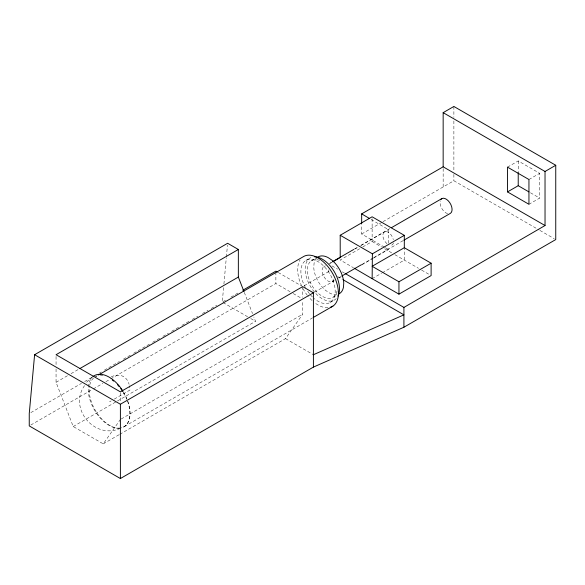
<?xml version="1.0" encoding="UTF-8"?>
<svg xmlns="http://www.w3.org/2000/svg" width="585" height="585" viewBox="0 0 585 585"><rect width="100%" height="100%" fill="white"/><g stroke="black" fill="none" stroke-linecap="round" stroke-linejoin="round"><path stroke-width="0.44" stroke-dasharray="2.92 2.19" d="M384.528 247.199L361.662 234L361.662 224.369M373.515 258.109L388.469 249.473L388.469 246.775M388.469 243.17L388.469 229.656L370.853 219.287M223.587 287.615L222.263 302.094L226.995 299.366M223.916 284.003L226.307 257.758M226.388 256.852L227.463 245.093M84.547 385.625C67.999 408.63 95.304 440.322 120.627 428.176M56.058 368.959L56.058 382.312L73.213 426.531L103.238 443.869L120.393 419.46M119.808 434.297L285.531 338.62L302.686 314.218L302.686 300.858M86.565 382.217L92.196 377.31A29.579 17.075 60 0 0 93.366 408.074A29.579 17.075 60 0 0 119.033 428.257M359.68 248.742L340.214 259.996L353.45 267.74M362.795 246.936L372.14 241.532L372.118 216.801M56.058 382.312L67.897 375.482M71.048 373.661L78.946 369.098M30.829 412.615L81.461 383.387M84.62 381.566L91.743 377.449M99.655 372.886L101.234 371.972M104.401 370.144L119.428 361.464M123.384 359.183L130.506 355.073M133.665 353.245L149.489 344.112M152.656 342.283L159.771 338.174M162.937 336.346L168.473 333.15M171.639 331.322L178.754 327.212M181.92 325.392L189.043 321.275M192.202 319.454L197.745 316.251M202.49 313.516L208.026 310.313M211.192 308.492L216.728 305.29M230.936 297.092L238.036 292.99M97.125 375.753L95.545 376.667A28.811 16.636 60 0 1 98.872 375.621M305.911 260.449L310.196 257.978M311.22 260.917L317.655 257.203M30.829 425.002L92.489 389.405M93.278 388.945L102.763 383.467M105.929 381.647L109.878 379.365M110.667 378.904L275.879 283.52L290.072 291.718M361.662 234L382.239 222.117M383.029 221.664L453.88 180.758L539.165 229.993M323.827 266.723L325.399 265.817M330.115 263.096L331.688 262.182M354.495 249.02L357.64 247.206M360.784 245.386L389.881 228.589M328.85 264.084L331.987 262.27M354.737 249.137L357.874 247.323M361.018 245.51L388.469 229.656M507.495 167.135L518.222 160.941L539.663 173.328L539.663 198.088L528.942 204.282M304.229 285.729L328.85 271.513L330.43 272.427M109.585 401.815L111.15 400.908M114.287 399.102L129.958 390.056A28.811 17.126 -61.5 0 0 129.49 385.815M73.213 426.531L255.506 321.289L253.853 317.033M332.36 281.502L333.933 280.595M338.649 277.868L341.011 276.508M362.239 264.252L373.245 257.89M374.034 257.437L403.131 240.64M314.489 292.186L334.167 280.829M338.89 278.102L340.463 277.188M361.713 264.925L372.733 258.563M528.942 179.515L539.663 173.328M121.183 419.006L302.686 314.218M333.443 297.063L337.011 294.994M330.174 302.474L334.459 300.003M372.14 278.679L381.552 273.239M382.334 272.786L404.308 260.106L404.308 247.726M124.415 426.509L312.339 318.013M103.238 443.869L119.018 434.757M530.471 192.779L539.663 198.088M539.955 230.453L554.17 238.658M385.318 247.652L388.469 249.473M372.14 241.532L381.552 246.965M384.689 248.779L391.753 252.859M394.89 254.672L418.502 268.296M421.653 270.116L430.326 275.125M332.009 265.912L337.545 269.1M342.283 271.842L344.653 273.21M337.545 276.529L342.283 279.272M278.248 272.508L301.107 285.707M293.224 293.538L301.107 298.094M223.053 302.555L247.594 316.719M250.76 318.547L255.506 321.289M285.531 338.62L313.406 354.722M244.289 292.376L252.537 313.633M518.222 160.941L518.222 171.559M453.88 106.463L453.88 117.336M453.88 120.956L453.88 170.791M453.88 174.41L453.88 180.758M443.159 168.568L443.159 186.944M328.85 269.861L328.85 271.513M302.686 286.621L302.686 297.304M275.879 272.025L275.879 283.52M120.393 392.754L120.393 402.546M56.058 356.499L56.058 365.398M393.434 242.892A7.583 4.38 60 0 1 389.742 245.254M386.97 243.733A7.583 4.38 60 0 1 384.33 231.931A7.583 4.38 60 0 1 393.361 239.645M120.298 428.015A28.811 16.636 60 0 1 97.98 414.451A28.811 16.636 60 0 1 89.593 385.72M89.754 384.959A28.811 16.636 60 0 1 94.755 377.12M100.423 375.511A28.811 16.636 60 0 1 102.887 375.731M123.552 392.754A28.811 16.636 60 0 1 126.916 399.453M127.574 401.164A28.811 16.636 60 0 1 121.183 427.854M111.26 376.784A28.811 17.126 -61.5 0 1 129.109 384.279M327.988 307.739A28.811 16.636 60 0 1 314.657 302.716M312.076 300.514A28.811 16.636 60 0 1 308.383 296.61M307.366 295.337A28.811 16.636 60 0 1 302.065 286.847M301.706 286.094A28.811 16.636 60 0 1 300.098 259.959M336.214 298.642A24.263 14.011 60 0 1 309.882 285.436A24.263 14.011 60 0 1 312.99 256.976M305.465 287.681A24.263 14.011 60 0 1 310.979 259.33A24.263 14.011 60 0 1 335.11 289.348A24.263 14.011 60 0 1 314.218 298.569M312.375 296.895A24.263 14.011 60 0 1 310.021 294.35M309.465 293.67A24.263 14.011 60 0 1 306.847 290.014M336.997 291.14A21.228 12.256 60 0 1 320.953 295.454A21.228 12.256 60 0 1 307.322 270.855A21.228 12.256 60 0 1 320.046 260.537M336.88 294.54A21.228 12.256 60 0 1 329.479 293.005L325.574 290.372A21.228 12.256 60 0 1 313.765 267.447L314.094 263.126A21.228 12.256 60 0 1 316.426 258.27M447.605 213.642A8.534 4.921 60 0 1 440.22 200.845M333.918 279.279A8.534 4.921 60 0 1 324.419 277.517A8.534 4.921 60 0 1 325.077 266.343M123.252 391.636A29.579 17.075 60 0 1 127.442 400.213M127.749 401.069A29.579 17.075 60 0 1 121.409 427.906"/><path stroke-width="0.88" d="M361.662 223.499L361.669 213.869L443.159 166.82L545.037 225.532L403.913 307.417L403.913 327.234L313.406 367.102L120.393 478.537L29.25 425.917L29.25 413.529L34.61 354.715L227.623 243.28L238.351 249.473L238.351 277.071L243.96 291.527M443.159 166.82L443.159 112.656L453.88 106.463L555.75 165.277L555.75 239.572L403.913 327.234M340.214 257.349L340.199 235.265L372.118 216.801L404.308 235.338L372.389 253.81L372.14 278.679L398.948 294.153L431.116 275.579L431.116 263.199L404.308 247.726L372.14 266.292L398.948 281.773L431.116 263.199M238.351 249.473L56.058 354.715L120.393 391.862L302.686 286.621L313.406 292.807L313.406 367.102M79.728 368.645L238.351 277.071M242.768 290.262L275.879 271.14L277.458 272.054M98.704 374.846L303.205 256.771A28.811 16.636 60 0 1 333.128 274.372A28.811 16.636 60 0 1 330.503 307.271M332.477 261.729L353.706 249.473M391.453 227.682L441.777 198.629M332.77 261.817L340.616 257.29M341.794 276.054L361.45 264.705M403.913 240.186L450.311 213.401A8.534 4.921 60 0 0 449.719 202.607A8.534 4.921 60 0 0 440.819 199.514M34.61 354.715L120.393 404.242L313.406 292.807M507.495 191.902L528.942 204.282L528.942 179.515L507.495 167.135L507.495 191.902L518.222 185.708L528.942 191.902M443.159 112.656L545.03 171.471L555.75 165.277M313.129 317.553L332.872 306.16M313.406 354.722L403.913 314.847L343.073 279.725M340.199 235.265L372.389 253.81M345.442 273.663L403.913 307.417M354.232 268.201L372.14 278.679M361.669 213.869L369.325 218.38M545.03 171.471L545.037 225.532M518.222 172.443L518.222 185.708M404.308 235.338L404.308 247.726M398.948 281.773L398.948 294.153M120.393 404.242L120.393 478.537M112.305 380.067A28.811 16.636 60 0 1 113.622 381.084M117.439 384.645A28.811 16.636 60 0 1 119.238 386.67M120.759 388.601A28.811 16.636 60 0 1 122.674 391.343M314.533 256.837A24.263 14.011 60 0 1 334.137 271.433A24.263 14.011 60 0 1 337.998 296.098M317.655 257.203A21.228 12.256 60 0 1 328.046 257.546L331.951 260.171A21.228 12.256 60 0 1 343.761 283.103L343.432 287.425A21.228 12.256 60 0 1 338.459 294.101M92.861 376.696A29.579 17.075 60 0 1 122.806 390.919"/></g></svg>
